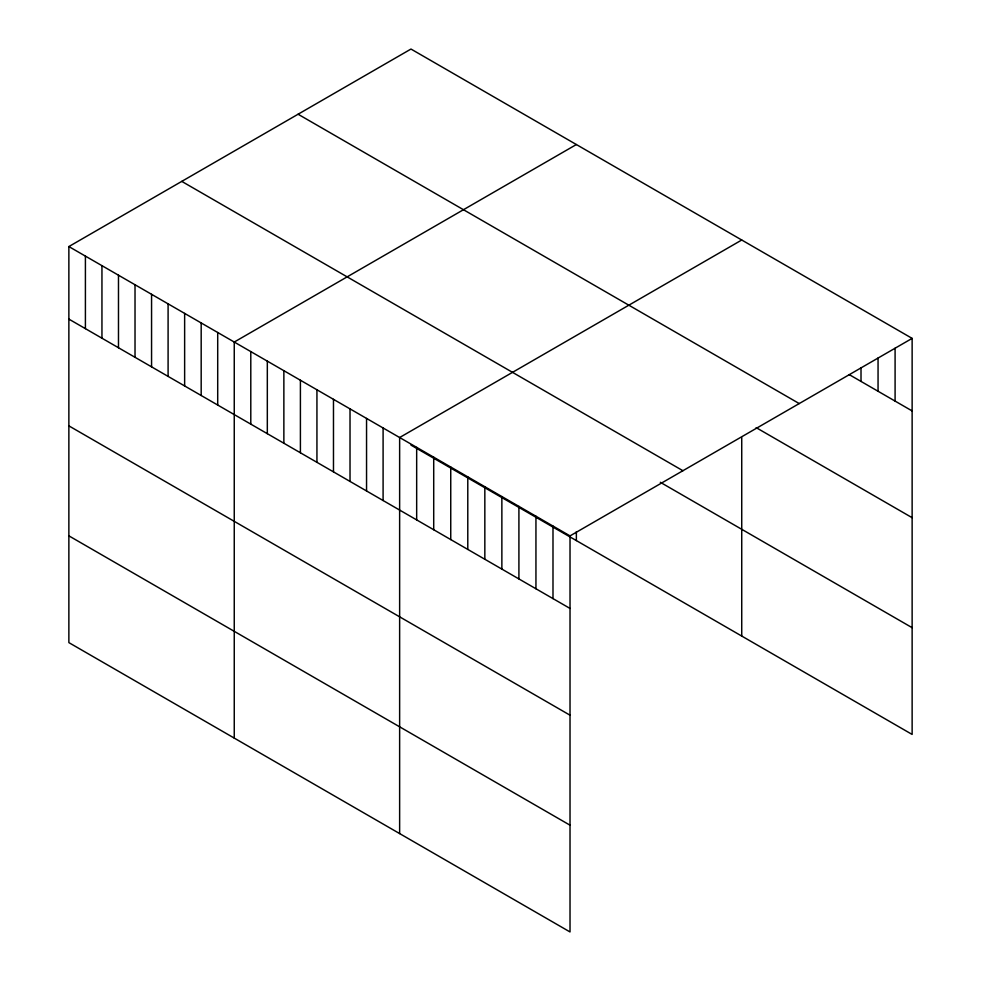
<?xml version="1.0" encoding="UTF-8"?>
<svg xmlns="http://www.w3.org/2000/svg" width="981" height="981" viewBox="0 0 981 981"><rect width="100%" height="100%" fill="white"/><g stroke="black" fill="none" stroke-linecap="round" stroke-linejoin="round"><path stroke-width="1.47" d="M68.866 246.562L570.022 535.896L570.022 931.95L68.866 642.616L68.866 246.562L410.978 49.05L912.134 338.384L912.134 734.438L410.978 445.104M576.362 144.538L234.251 342.05L234.251 738.092M741.734 240.014L399.635 437.526L399.635 833.58M570.022 535.896L912.134 338.384M849.215 374.607L912.134 410.929M298.077 114.225L799.233 403.571M756.155 427.63L912.134 517.686M181.767 181.387L682.923 470.721M660.323 482.296L912.134 627.681M68.866 319.107L570.022 608.441M68.866 425.864L570.022 715.198M68.866 535.847L570.022 825.193M895.089 348.194L895.089 401.094M878.056 358.004L878.056 391.26M861.011 367.814L861.011 381.413M741.734 437.649L741.734 636.068M576.362 531.69L576.362 540.58M552.99 526.061L552.99 598.606M535.945 516.227L535.945 588.772M518.912 506.392L518.912 578.925M501.867 496.558L501.867 569.09M484.835 486.711L484.835 559.256M467.79 476.876L467.79 549.421M450.745 467.042L450.745 539.575M433.712 457.207L433.712 529.74M416.667 447.361L416.667 519.905M383.093 427.974L383.093 500.518M366.551 418.433L366.551 490.966M350.021 408.881L350.021 481.426M333.479 399.328L333.479 471.873M316.937 389.788L316.937 462.321M300.407 380.236L300.407 452.781M283.865 370.683L283.865 443.228M267.322 361.143L267.322 433.676M250.793 351.59L250.793 424.135M217.708 332.498L217.708 405.03M201.179 322.945L201.179 395.49M184.636 313.405L184.636 385.938M168.094 303.852L168.094 376.385M151.565 294.3L151.565 366.845M135.022 284.76L135.022 357.292M118.48 275.207L118.48 347.752M101.95 265.655L101.95 338.2M85.408 256.115L85.408 328.647"/></g></svg>
